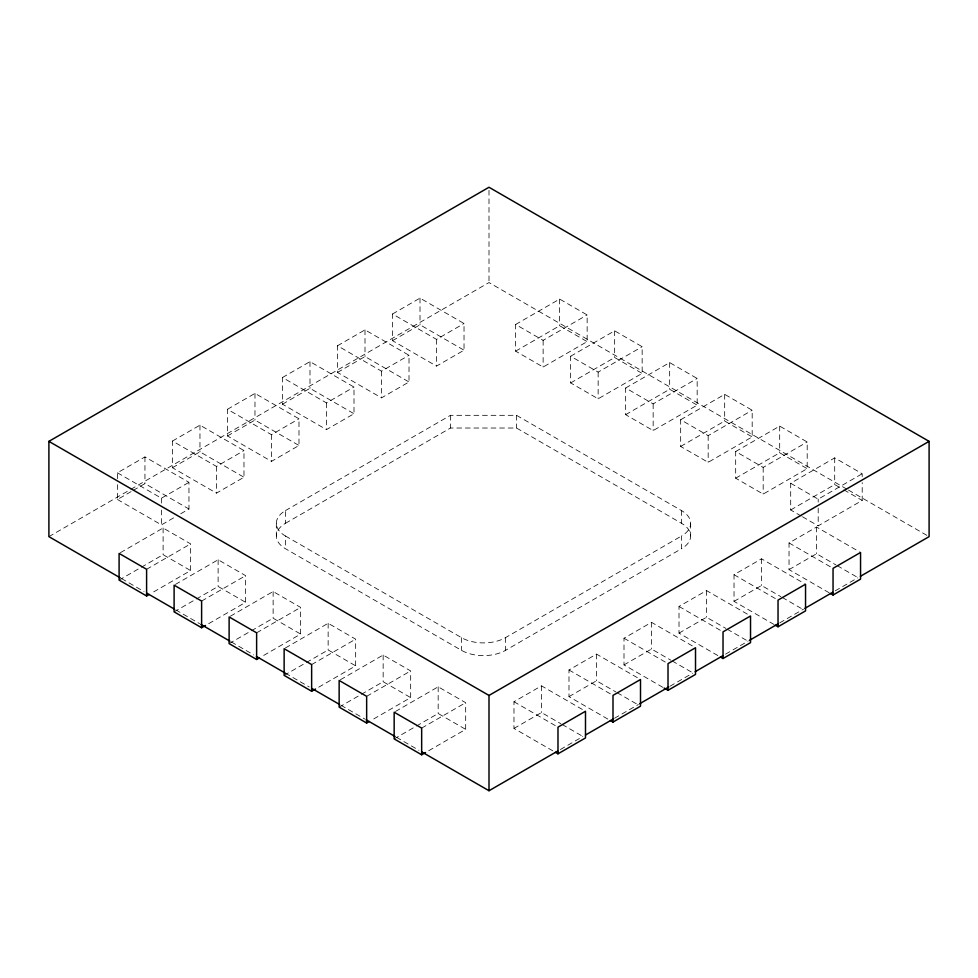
<?xml version="1.0" encoding="UTF-8"?>
<svg xmlns="http://www.w3.org/2000/svg" width="978" height="978" viewBox="0 0 978 978"><rect width="100%" height="100%" fill="white"/><g stroke="black" fill="none" stroke-linecap="round" stroke-linejoin="round"><path stroke-width="0.73" stroke-dasharray="4.89 3.67" d="M117.446 478.731L117.446 472.802L144.952 456.922L188.962 482.325L188.962 509.012L179.793 514.306M172.458 441.041L199.964 425.161L243.974 450.565L243.974 477.252L216.468 493.132L172.458 467.716L172.458 441.041L216.468 466.445L243.974 450.565M227.471 409.281L254.977 393.4L298.987 418.804L298.987 445.491L271.481 461.371L227.471 435.956L227.471 409.281L271.481 434.684L298.987 418.804M282.483 377.52L309.989 361.64L353.999 387.043L353.999 413.731L326.493 429.611L282.483 404.195L282.483 377.52L326.493 402.924L353.999 387.043M337.496 345.76L365.002 329.879L409.012 355.283L409.012 381.97L381.506 397.85L337.496 372.435L337.496 345.76L381.506 371.163L409.012 355.283M392.508 313.999L420.014 298.119L464.024 323.522L464.024 350.21L436.518 366.09L392.508 340.674L392.508 313.999L436.518 339.403L464.024 323.522M48.9 536.641L129.524 490.1M130.844 489.33L489 282.556L847.156 489.33M117.446 484.66L117.446 499.477L131.859 491.164M133.167 490.406L144.952 483.597L188.962 509.012M172.458 467.716L199.964 451.836L243.974 477.252M227.471 435.956L254.977 420.075L298.987 445.491M282.483 404.195L309.989 388.315L353.999 413.731M337.496 372.435L365.002 356.554L409.012 381.97M392.508 340.674L420.014 324.794L464.024 350.21M117.446 472.802L161.456 498.205L188.962 482.325M117.446 499.477L161.456 524.893L174.549 517.325M120.392 552.668L163.106 527.998L190.612 543.878L190.612 570.565L151.786 592.986M515.626 324.476L559.636 299.072L587.142 314.953L587.142 341.628L543.132 367.043L515.626 351.163L515.626 324.476L543.132 340.356L587.142 314.953M119.096 580.088L163.106 554.685L190.612 570.565M515.626 351.163L559.636 325.747L587.142 341.628M146.602 569.294L190.612 543.878M285.454 510.602L450.491 415.32L516.506 415.32L681.544 510.602A31.125 17.971 0 0 1 681.544 536.005L681.544 548.707L505.504 650.346A31.125 17.971 0 0 1 461.494 650.346L285.454 548.707A31.125 17.971 0 0 1 285.454 523.303L285.454 510.602A31.125 17.971 0 0 0 285.454 536.005L285.454 548.707M175.404 584.428L218.118 559.758L245.625 575.651L245.625 602.326L206.798 624.746M570.639 356.236L614.649 330.833L642.155 346.713L642.155 373.388L598.145 398.804L570.639 382.924L570.639 356.236L598.145 372.117L642.155 346.713M285.454 523.303L450.491 428.022L516.506 428.022L681.544 523.303A31.125 17.971 0 0 1 681.544 548.707M174.108 611.849L218.118 586.445L245.625 602.326M570.639 382.924L614.649 357.508L642.155 373.388M201.615 601.054L245.625 575.651M230.417 616.189L273.131 591.531L300.637 607.411L300.637 634.086L261.811 656.507M625.651 387.997L669.661 362.594L697.167 378.474L697.167 405.149L653.157 430.564L625.651 414.684L625.651 387.997L653.157 403.877L697.167 378.474M229.121 643.61L273.131 618.206L300.637 634.086M625.651 414.684L669.661 389.268L697.167 405.149M256.627 632.815L300.637 607.411M285.429 647.949L328.143 623.292L355.65 639.172L355.65 665.847L316.823 688.267M680.664 419.758L724.674 394.354L752.18 410.234L752.18 436.909L708.17 462.325L680.664 446.445L680.664 419.758L708.17 435.638L752.18 410.234M284.133 675.37L328.143 649.967L355.65 665.847M680.664 446.445L724.674 421.029L752.18 436.909M311.64 664.575L355.65 639.172M340.442 679.71L383.156 655.052L410.662 670.932L410.662 697.607L371.836 720.028M735.676 451.518L779.686 426.115L807.192 441.995L807.192 468.67L763.182 494.086L735.676 478.205L735.676 451.518L763.182 467.398L807.192 441.995M339.146 707.131L383.156 681.727L410.662 697.607M735.676 478.205L779.686 452.79L807.192 468.67M366.652 696.336L410.662 670.932M285.454 536.005L461.494 637.644A31.125 17.971 0 0 0 505.504 637.644L681.544 536.005M395.454 711.471L438.168 686.813L465.675 702.693L465.675 729.368L426.848 751.789M801.165 516.017L790.689 509.966L790.689 483.279L834.699 457.875L862.205 473.755L862.205 476.714M394.158 738.903L438.168 713.488L465.675 729.368M790.689 509.966L834.699 484.55L842.559 489.086M421.665 728.097L465.675 702.693M790.689 483.279L818.195 499.159L862.205 473.755M802.473 516.763L818.195 525.846L862.205 500.43L862.205 482.643M552.802 750.835L513.976 728.414L513.976 701.739L541.482 685.859L585.492 711.263M607.815 719.075L568.988 696.654L568.988 669.979L596.494 654.099L639.209 678.756M662.827 687.314L624.001 664.893L624.001 638.218L651.507 622.338L694.221 646.996M717.84 655.553L679.013 633.133L679.013 606.458L706.519 590.578L749.234 615.235M774.148 624.539L734.026 601.372L734.026 574.697L761.532 558.817L804.246 583.475M829.161 592.778L789.038 569.612L789.038 542.937L816.544 527.044L859.259 551.714M513.976 728.414L541.482 712.534L560.895 723.744M568.988 696.654L596.494 680.774L615.908 691.984M624.001 664.893L651.507 649.013L670.92 660.223M679.013 633.133L706.519 617.252L725.933 628.463M734.026 601.372L761.532 585.492L780.945 596.702M789.038 569.612L816.544 553.731L835.958 564.942M560.37 749.527L582.839 736.556M614.551 718.243L638.341 704.515M670.064 686.201L692.534 673.231M725.566 654.148L748.036 641.177M779.759 622.864L803.549 609.135M835.261 590.822L857.73 577.851M848.476 490.1L929.1 536.641M843.867 489.844L862.205 500.43M837.254 565.687L857.963 577.643M789.038 542.937L831.752 567.595M782.241 597.448L802.95 609.404M734.026 574.697L776.74 599.355M727.229 629.209L747.938 641.165M679.013 606.458L721.727 631.116M672.216 660.969L692.925 672.925M624.001 638.218L666.715 662.876M617.204 692.73L637.913 704.686M568.988 669.979L611.702 694.637M562.191 724.49L582.9 736.446M513.976 701.739L556.69 726.397M121.59 578.609L144.059 591.58M175.771 609.893L199.561 623.634M231.285 641.935L253.754 654.918M285.466 673.231L309.256 686.959M340.98 705.272L364.77 719.001M396.481 737.314L418.951 750.297M834.699 457.875L834.699 484.55M818.195 499.159L818.195 502.13M818.195 508.059L818.195 525.846M816.544 527.044L816.544 553.731M779.686 426.115L779.686 452.79M763.182 467.398L763.182 494.086M761.532 558.817L761.532 585.492M724.674 394.354L724.674 421.029M708.17 435.638L708.17 462.325M706.519 590.578L706.519 617.252M690.664 523.303L690.664 536.005M681.544 510.602L681.544 523.303M669.661 362.594L669.661 389.268M653.157 403.877L653.157 430.564M651.507 622.338L651.507 649.013M614.649 330.833L614.649 357.508M598.145 372.117L598.145 398.804M596.494 654.099L596.494 680.774M559.636 299.072L559.636 325.747M543.132 340.356L543.132 367.043M541.482 685.859L541.482 712.534M516.506 415.32L516.506 428.022M505.504 637.644L505.504 650.346M489 190.294L489 282.556M461.494 637.644L461.494 650.346M450.491 415.32L450.491 428.022M438.168 686.813L438.168 713.488M436.518 339.403L436.518 366.09M420.014 298.119L420.014 324.794M383.156 655.052L383.156 681.727M381.506 371.163L381.506 397.85M365.002 329.879L365.002 356.554M328.143 623.292L328.143 649.967M326.493 402.924L326.493 429.611M309.989 361.64L309.989 388.315M276.334 523.303L276.334 536.005M273.131 591.531L273.131 618.206M271.481 434.684L271.481 461.371M254.977 393.4L254.977 420.075M218.118 559.758L218.118 586.445M216.468 466.445L216.468 493.132M199.964 425.161L199.964 451.836M163.106 527.998L163.106 554.685M161.456 498.205L161.456 504.135M161.456 510.064L161.456 524.893M144.952 456.922L144.952 483.597"/><path stroke-width="1.47" d="M120.27 577.851L48.9 536.641L48.9 441.359L489 187.263L929.1 441.359L929.1 536.641L860.371 576.323M146.602 595.969L146.602 569.294L119.096 553.414L119.096 580.088L146.602 595.969L149.194 594.477M201.615 627.729L201.615 601.054L174.108 585.174L174.108 611.849L201.615 627.729L205.502 625.492M256.627 659.49L256.627 632.815L229.121 616.935L229.121 643.61L256.627 659.49L259.219 657.998M311.64 691.25L311.64 664.575L284.133 648.695L284.133 675.37L311.64 691.25L315.527 689.013M366.652 723.023L366.652 696.336L339.146 680.456L339.146 707.131L366.652 723.023L369.244 721.519M48.9 441.359L489 695.444L929.1 441.359M421.665 754.784L421.665 728.097L394.158 712.216L394.158 738.903L421.665 754.784L425.552 752.534M421.591 751.813L489 790.737L557.729 751.055M585.48 735.028L613.23 719.001M639.661 703.744L668.744 686.959M695.175 671.703L722.925 655.676M749.356 640.419L778.439 623.634M804.87 608.365L832.62 592.338M557.986 753.83L585.492 737.95L585.492 711.263L557.986 727.143L557.986 753.83L555.394 752.326M612.998 722.07L640.504 706.189L640.504 679.502L612.998 695.382L612.998 722.07L610.406 720.566M668.011 690.309L695.517 674.417L695.517 647.742L668.011 663.622L668.011 690.309L664.123 688.06M723.023 658.536L750.529 642.656L750.529 615.981L723.023 631.861L723.023 658.536L720.431 657.045M778.036 626.776L805.542 610.895L805.542 584.221L778.036 600.101L778.036 626.776L775.444 625.284M833.048 595.015L860.554 579.135L860.554 552.46L833.048 568.34L833.048 595.015L830.456 593.524M146.7 593.108L174.451 609.135M200.881 624.392L229.964 641.177M256.395 656.434L285.466 673.231M311.909 688.488L339.659 704.515M366.09 719.771L395.161 736.556M489 695.444L489 790.737"/></g></svg>
